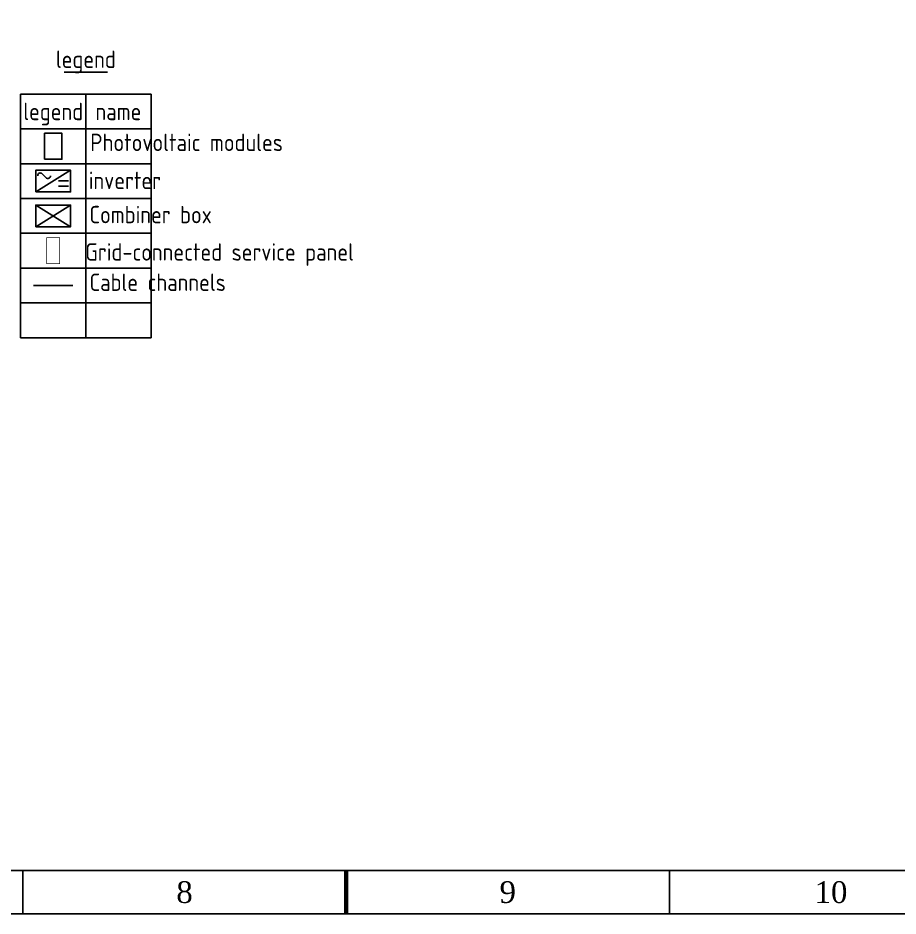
# Model space of a CAD drawing. Header units: millimetres. Extents: x -245826 to 350363, y -160205 to 260795.
# Drawn here: x 13950 to 115114, y -160205 to -56987 of the extents above; entities that cross this region are included whole.
import ezdxf
from ezdxf.enums import TextEntityAlignment as Align

# ---------------------------------------------------------------- set-up
doc = ezdxf.new("R2010")
doc.units = ezdxf.units.MM
doc.styles.add('Albedo', font='gbenor', dxfattribs={"bigfont": 'gbcbig'})
doc.styles.add('Times', font='times.ttf')

# ---------------------------------------------------------------- blocks, each defined once
blk = doc.blocks.new('*U316', base_point=(2, 3))
at = {"color": 0}
blk.add_lwpolyline([(0, 0), (4, 0), (4, 6), (0, 6)], close=True, dxfattribs=at)
blk = doc.blocks.new('*U317', base_point=(4, 2.5))
at = {"color": 0}
for p, q in [((0, 0), (8, 5)), ((5.21, 2.52), (7.51, 2.52)), ((5.21, 1.34), (7.51, 1.34))]:
    blk.add_line(p, q, dxfattribs=at)
blk.add_lwpolyline([(0, 0), (8, 0), (8, 5), (0, 5)], close=True, dxfattribs=at)
blk.add_lwpolyline([(0.43, 3.74, -0.6815), (1.45, 4.19), (2.35, 3.28, 0.6815), (3.36, 3.74)], format="xyb", dxfattribs=at)
blk = doc.blocks.new('*U318', base_point=(4, 2.5))
at = {"color": 0}
for p, q in [((0, 0), (8, 5)), ((0, 5), (8, 0))]:
    blk.add_line(p, q, dxfattribs=at)
blk.add_lwpolyline([(0, 0), (8, 0), (8, 5), (0, 5)], close=True, dxfattribs=at)
blk = doc.blocks.new('*U322')
at = {"color": 5}
blk.add_lwpolyline([(0, 0), (1189, 0), (1189, 841), (0, 841)], close=True, dxfattribs=at)

msp = doc.modelspace()

# ---------------------------------------------------------------- linework, layer by layer
for p, q in [((19251, -63234), (24251, -63234)), ((14251, -65734), (29251, -65734)), ((14251, -65734), (14251, -93734)), ((21751, -65734), (21751, -93734)), ((29251, -65734), (29251, -93734)), ((14251, -69734), (29251, -69734)), ((14251, -73734), (29251, -73734)), ((14251, -77734), (29251, -77734)), ((14251, -81734), (29251, -81734)), ((14251, -85734), (29251, -85734)), ((14251, -89734), (29251, -89734)), ((14251, -93734), (29251, -93734))]:
    msp.add_line(p, q)
at = {"color": 6}
msp.add_line((15751, -87734), (20251, -87734), dxfattribs=at)
at = {"color": 5}
for p, q in [((-233076, -154955), (343924, -154955)), ((14518, -159955), (14518, -154955)), ((51674, -159955), (51674, -154955)), ((88830, -159955), (88830, -154955))]:
    msp.add_line(p, q, dxfattribs=at)
at = {"const_width": 100}
msp.add_lwpolyline([(17251, -82234), (17251, -85234), (18751, -85234), (18751, -82234)], close=True, dxfattribs=at)
at = {"color": 5, "const_width": 500}
msp.add_lwpolyline([(51674, -159955), (51674, -154955)], dxfattribs=at)

# ---------------------------------------------------------------- block references
at = {"xscale": 500, "yscale": 500, "zscale": 500}
for name, p in [('*U322', (-245576, -159955)), ('*U317', (18001, -75734))]:
    msp.add_blockref(name, p, dxfattribs=at)
at = {"color": 5, "xscale": 500, "yscale": 500, "zscale": 500}
msp.add_blockref('*U316', (18001, -71734), dxfattribs=at)
at = {"color": 1, "xscale": 500, "yscale": 500, "zscale": 500}
msp.add_blockref('*U318', (18001, -79734), dxfattribs=at)

# ---------------------------------------------------------------- texts
at = {"color": 6, "style": 'Albedo'}
for s, p in [('legend', (21751, -61734)), ('legend', (18001, -67734)), ('name', (25501, -67734)), ('Photovoltaic modules', (33331, -71291)), ('inverter', (26240, -75660)), ('Combiner box', (29194, -79586)), ('Grid-connected service panel', (37126, -83882)), ('Cable channels', (30007, -87365))]:
    msp.add_text(s, height=2000, dxfattribs=at).set_placement(p, align=Align.MIDDLE_CENTER)
at = {"color": 4, "style": 'Times'}
for s, p in [('8', (33096, -157455)), ('9', (70252, -157455)), ('10', (107408, -157455))]:
    msp.add_text(s, height=2500, dxfattribs=at).set_placement(p, align=Align.MIDDLE)

doc.saveas('drawing.dxf')
